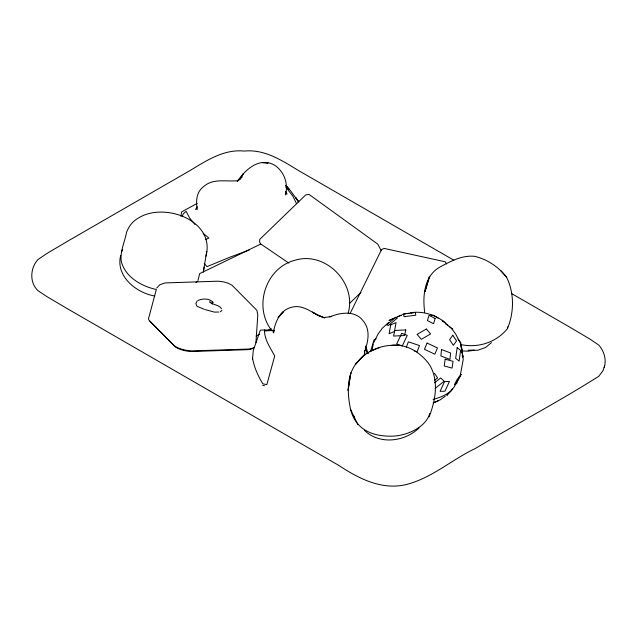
<?xml version="1.0" encoding="UTF-8"?>
<svg xmlns="http://www.w3.org/2000/svg" width="637" height="637" viewBox="0 0 637 637"><rect width="100%" height="100%" fill="white"/><g stroke="black" fill="none" stroke-linecap="round" stroke-linejoin="round"><path stroke-width="0.96" d="M285.456 193.226L285.424 194.97C288.625 183.854 284.166 171.417 274.451 165.079C259.219 156.877 245.667 169.354 237.529 181.083M252.427 359.65L253.311 350.374L260.087 330.866L260.684 330.085L264.466 329.95C264.379 339.648 270.375 347.826 274.714 355.979L266.839 384.668L262.778 383.769C258.017 375.894 253.868 366.761 252.499 357.675M255.939 342.626L257.794 314.933L256.878 310.323L231.995 285.193L227.95 283.139L223.683 281.904L218.125 281.188L165.198 282.924L159.943 284.683L156.718 288.035M460.631 344.537C478.084 348.296 496.271 342.491 507.49 328.557L507.625 326.837M180.86 216.23L181.649 211.874L197.215 203.386M456.721 382.208L456.474 383.88L459.357 376.523M198.091 279.778L199.739 273.584L260.844 244.027L288.84 263.097M348.232 312.934C356.831 282.629 325.029 250.691 294.764 260.318C265.143 267.994 252.873 307.918 272.341 331.224M120.64 255.636C115.496 276.339 136.35 292.901 154.815 296.054M205.95 256.209C215.72 220.37 163.805 201.547 138.078 218.236C132.615 221.358 128.555 226.581 126.508 232.505C124.733 242.171 119.732 251.671 121.325 261.664C125.545 277.191 141.366 286.236 156.169 289.453M204.127 267.182L203.33 272.063L206.73 251.408M372.016 350.469L373.282 343.98M429.099 416.893C435.493 400.673 439.124 380.679 429.641 364.969C421.256 352.882 406.868 343.526 391.699 345.421L397.337 345.381C383.808 344.306 368.958 349.514 359.738 359.579C346.066 372.303 347.054 392.583 350.557 409.376C355.526 429.37 372.08 436.401 391.277 436.186C405.387 436.162 425.627 428.096 429.768 413.421M182.246 216.476L183.257 213.865L186.123 211.261L189.667 218.109L194.922 224.431M460.161 376.037L463.242 359.395L461.618 349.323M456.124 383.044C452.772 392.448 442.261 397.177 433.112 399.319M156.208 289.946L148.827 317.521A16.379 6.203 9.3 0 0 149.018 320.196L174.578 345.939A16.379 6.211 9.3 0 0 191.793 350.907L248.956 349.036A16.379 6.203 9.4 0 0 253.653 347.77M453.847 260.214L298.052 170.262C281.618 160.277 264.395 149.026 244.329 151.073C224.24 148.962 206.969 160.293 190.511 170.262L68.215 240.874L46.772 253.558L38.037 259.53C30.178 267.771 29.294 282.581 37.957 290.623L46.756 296.539L68.231 309.2L338.653 465.328C358.344 478.315 381.045 490.148 405.283 484.773C431.05 478.682 451.744 459.667 475.337 448.472C516.296 424.075 558.506 401.716 598.82 376.276L602.992 370.654L604.728 365.527M604.171 367.477C606.758 359.786 604.051 350.915 598.74 345.047L589.942 339.075L568.475 326.391L511.328 293.402M406.302 347.221L408.365 341.846L419.488 345.549L417.084 351.823L414.305 350.891M507.49 328.557C514.178 312.52 514.393 292.893 506.566 277.214C498.691 266.983 487.257 259.259 474.653 256.329C461.936 254.999 450.287 261.433 439.498 267.269C423.995 276.315 422.562 296.269 424.696 312.329M452.294 388.745L451.514 390.577L446.895 395.442L447.676 393.618M121.635 251.742L122.654 249.457M350.175 313.34L381.475 249.76L383.363 248.709L384.501 248.502L445.319 261.807L446.641 264.013M373.744 342.523L378.195 333.82L382.24 328.342L388.626 322.426M197.271 300.879L195.885 303.387L196.769 306.094M197.239 206.762L195.75 209.438L196.905 208.06M198.115 300.417C202.789 298.347 209.151 298.307 212.917 302.137L212.24 304.024L209.669 301.795C212.957 305.266 218.993 304.446 221.533 308.778M212.161 303.745L212.917 302.137M274.332 331.67L273.249 332.92C275.128 322.553 279.452 310.84 290.671 307.544C303.475 303.228 313.308 314.67 324.782 317.903L318.046 315.395L312.417 312.146L316.748 314.702L323.795 317.568L331.296 316.557M349.506 303.467L360.924 292.423M238.469 180.255L242.092 176.903L237.131 181.051L238.246 180.621C226.637 182.071 213.395 177.787 203.617 186.601C196.172 192.119 195.846 201.22 197.231 209.533M220.41 311.772L221.907 310.386M195.949 282.533L198.091 280.758M491.414 342.682L485.585 347.491L477.79 350.239L468.107 350.35L474.318 350.246L468.099 351.186L461.881 350.939M419.003 427.96C404.63 441.831 379.437 445.072 364.436 430.317M434.53 382.829L440.621 377.956L444.204 381.173L435.071 388.474M445.319 396.103L440.111 399.917L433.303 402.823M434.426 380.297L437.611 377.98L434.418 373.234M256.09 336.01L259.657 334.282M267.683 330.396L271.251 328.668M438.367 400.729L433.192 402.982M205.425 239.631L208.904 238.023L203.163 233.405M379.763 347.444L369.779 351.648M397.942 316.557L401.573 315.06L388.976 320.443L392.607 318.946M372.064 350.294L370.726 350.796L374.086 339.736L376.101 338.98M329.775 316.947C340.214 312.313 355.518 310.323 363.082 320.825C370.853 329.759 368.059 342.093 364.483 352.086L364.404 350.43M249.139 250.134L230.005 257.149L207.001 266.64L204.222 263.479M402.401 314.455L405.275 313.969M407.194 313.651L409.113 313.332M411.032 313.014L413.907 312.536M218.857 312.019L214.494 312.138L205.186 309.598M410.809 312.711C422.96 310.8 435.724 314.957 445.215 322.537M274.348 330.412L264.809 330.746L274.268 330.436L264.466 329.95M430.899 315.196L433.709 315.347L438.097 318.15M262.651 385.313L264.498 385.735M204.318 309.335L197.422 306.469M445.406 323.62L447.628 325.332M449.109 326.478L452.803 329.345L442.221 320.57L443.448 321.804M149.862 321.271L175.294 346.878A15.248 5.773 9.4 0 0 191.347 351.513L248.207 349.649A15.248 5.773 9.4 0 0 254.083 347.404M285.766 185.59L290.432 190.646L298.355 201.483M285.623 185.447L289.325 189.484L285.854 185.287M506.566 277.214L500.977 270.852M285.782 187.031L292.885 196.164L296.476 203.601M458.035 339.155L460.647 342.348L462.454 352.102L461.411 350.828M451.601 328.469L455.646 334.003L460.097 342.714M298.88 201.945L295.512 197.303L298.212 201.372M285.687 191.841L286.953 194.189L285.679 191.673M381.276 250.779L377.773 244.13L308.969 194.373L305.792 194.866L259.729 239.393L259.609 242.092L260.867 244.473M350.557 409.376L357.835 424.561M462.112 355.51L462.924 357.253M365.423 346.01L368.329 353.623M365.383 348.558L367.119 353.177M354.124 416.104L354.355 417.936M364.46 351.194L364.786 354.769L364.499 350.844M441.545 349.538L440.884 355.964L449.953 359.419L450.622 352.986L441.545 349.538M445.191 359.204L444.236 365.972L452.071 368.114L453.034 361.346L445.191 359.204M457.175 347.611L455.654 358.328L459.11 361.115L460.631 350.39L457.175 347.611M349.641 379.931L348.089 390.409L350.836 372.844L349.641 379.931M390.736 324.814L389.103 333.732L394.438 331.495L396.071 322.585L390.736 324.814M405.817 329.91L404.527 335.524L393.555 336.065L394.844 330.452L405.817 329.91M427.841 281.745L425.022 291.563L429.609 276.259L427.841 281.745M435.143 318.524L433.558 323.723L427.419 320.53L429.012 315.331L435.143 318.524M427.077 343.056L424.449 349.307L434.832 354.196L437.46 347.953L427.077 343.056M444.538 381.611L440.079 391.365L444.992 391.166L449.451 381.42L444.538 381.611M401.684 333.366L396.7 343.916L402.273 345.939L407.258 335.396L401.684 333.366M461.124 374.452L458.481 379.533L454.388 384.764L457.032 379.692L461.124 374.452M242.116 175.653L239.464 179.825L243.461 173.567L242.116 175.653M452.78 335.221L449.595 339.672L453.353 345.342L456.538 340.891L452.78 335.221M280.965 314.288L278.146 317.521L283.553 311.501L280.965 314.288M360.311 358.965L355.406 364.388L364.229 354.881L360.311 358.965M395.649 317.385L386.667 324.886L388.427 325.491L397.408 317.982L395.649 317.385M426.376 329.026L417.076 334.369L421.304 339.306L430.604 333.963L426.376 329.026M415.268 312.433L403.5 313.93L404.041 316.7L415.81 315.204L415.268 312.433M263.113 162.602L262.189 162.586L268.05 162.961L263.113 162.602M461.1 345.78L460.424 343.2L462.932 356.529L461.1 345.78"/></g></svg>
